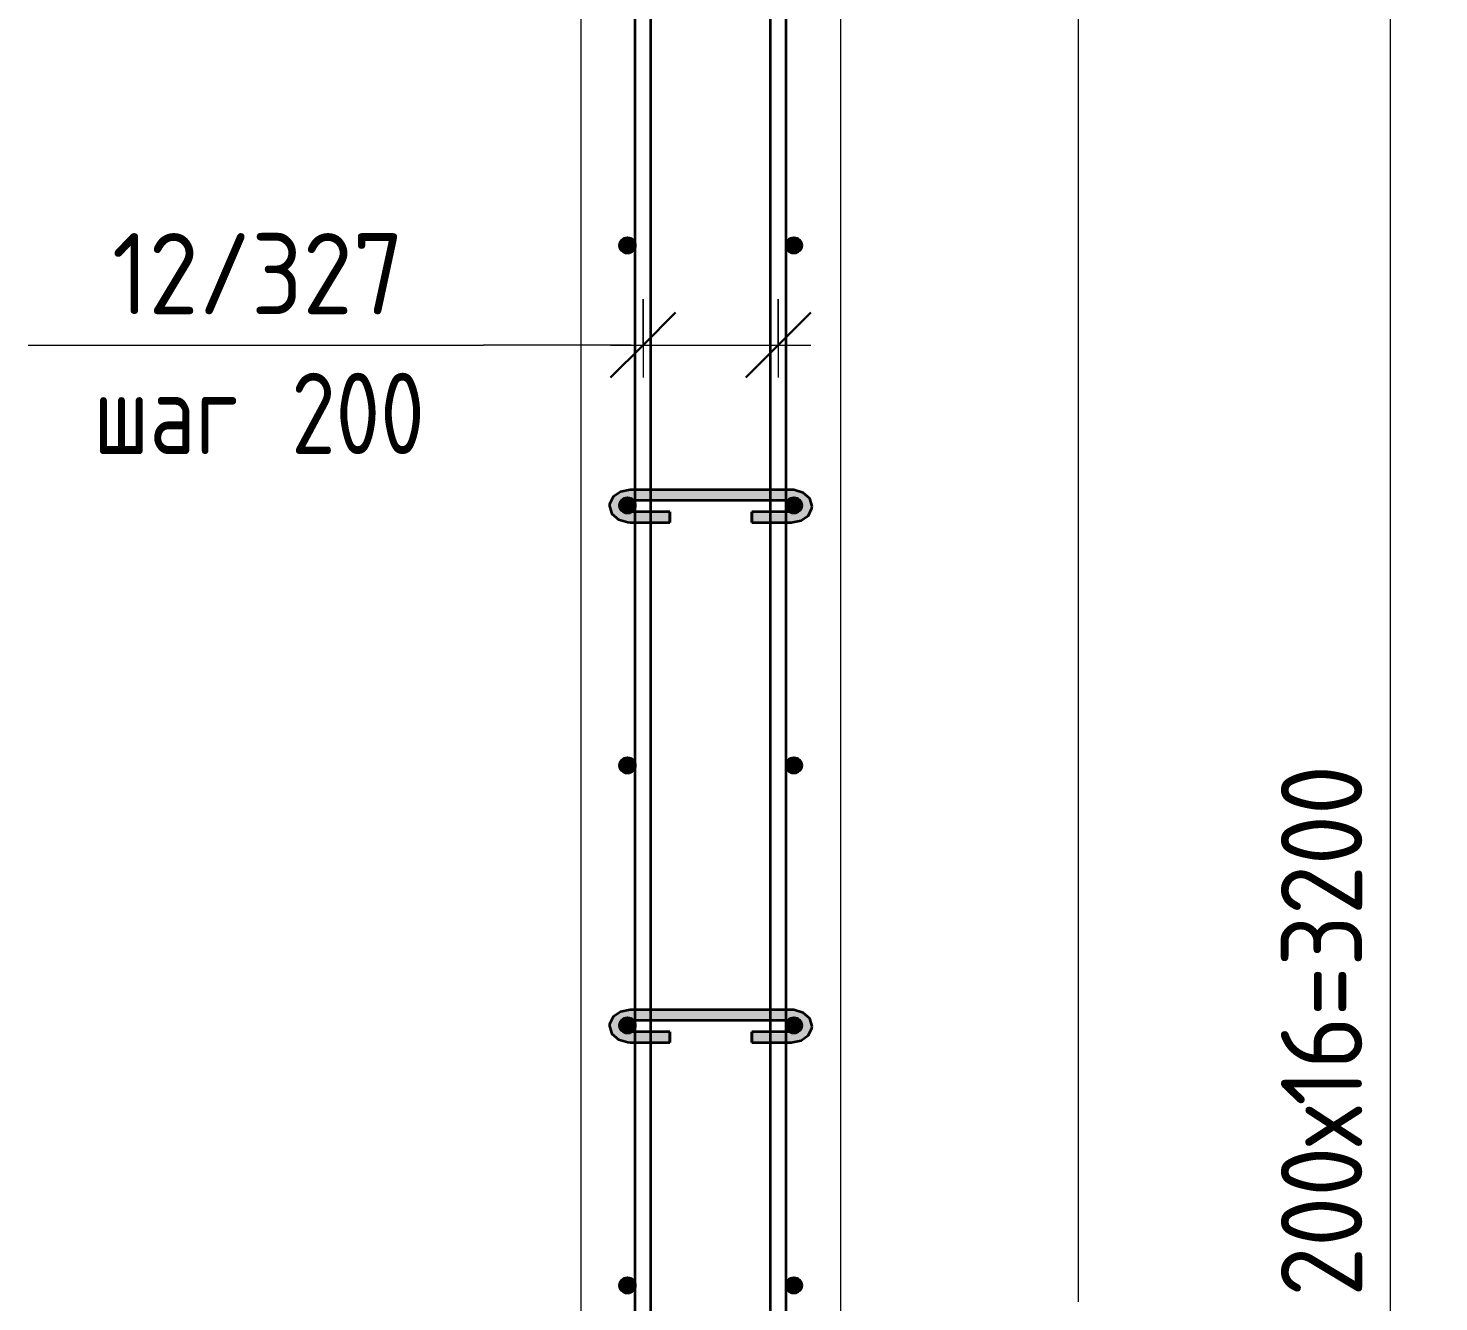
# Model space of a CAD drawing. Header units: millimetres. Extents: x -39709 to 12452, y -4989 to 80275.
# Drawn here: x 3770 to 4855, y -1513 to -533 of the extents above; entities that cross this region are included whole.
import ezdxf

# ---------------------------------------------------------------- set-up
doc = ezdxf.new("R2010")
doc.units = ezdxf.units.MM
for name, color, linetype, lineweight in [('AA_Dim', 7, 'Continuous', 9), ('AA_Dim-25', 7, 'Continuous', 9), ('AA_Oformlenie', 7, 'Continuous', 9), ('AA_Vinoska', 7, 'Continuous', 9), ('AF_Stena_Опалубка', 253, 'Continuous', 20), ('KR_Armatura', 7, 'Continuous', 20), ('KR_Armatura_Tonkie', 7, 'Continuous', 20)]:
    doc.layers.add(name, color=color, linetype=linetype, lineweight=lineweight)
doc.styles.add('ISOCPEUR_6', font='isocpeur.TTF', dxfattribs={"width": 0.9, "height": 62.5})
doc.styles.add('ISOCPEUR_7', font='isocpeur.TTF', dxfattribs={"width": 0.8, "height": 62.5})
doc.dimstyles.new('00_Точн_3_знака__прозр__3', dxfattribs={"dimscale": 304.8, "dimtxt": 62.672186, "dimasz": 0.139436, "dimexe": 0.123031, "dimexo": 0.082021, "dimgap": 0.008202, "dimtad": 1, "dimdec": 3, "dimrnd": 0.001, "dimdsep": 46, "dimtxsty": 'ISOCPEUR_6', "dimblk1": 'OBLIQUE', "dimblk2": 'OBLIQUE', "dimsah": 1, "dimcen": 0.09, "dimdle": 0.123031, "dimazin": 0, "dimtfac": 1, "dimtdec": 4, "dimtix": 1, "dimtmove": 0, "dimatfit": 3, "dimfxl": 1, "dimtvp": 1, "dimtolj": 1, "dimtzin": 0, "dimlwd": 18, "dimlwe": 18, "dimarcsym": 2})
doc.dimstyles.new('10_Раскладка_арматуры_с_засечками', dxfattribs={"dimscale": 304.8, "dimtxt": 0.18, "dimasz": 0.164042, "dimexe": 0.082021, "dimexo": 0, "dimgap": 0, "dimtad": 1, "dimdec": 3, "dimrnd": 0.001, "dimdsep": 46, "dimtxsty": 'ISOCPEUR_7', "dimblk1": 'OBLIQUE', "dimblk2": 'OBLIQUE', "dimsah": 1, "dimcen": 0.09, "dimdle": 0.082021, "dimazin": 0, "dimtfac": 1, "dimtdec": 4, "dimtix": 1, "dimtmove": 0, "dimatfit": 3, "dimfxl": 1, "dimtvp": 1, "dimtolj": 1, "dimtzin": 0, "dimlwd": 18, "dimlwe": 18, "dimarcsym": 2})

# ---------------------------------------------------------------- blocks, each defined once
blk = doc.blocks.new('350_Стержень П торец СК-СГ _НесАрм_РабПлоск_ - 350_Стержень П торец СК-СГ _НесАрм_РабПлоск_-4142405-2-2 Армирование')
at = {"layer": 'KR_Armatura_Tonkie'}
for points in [[(-77214, -1106), (-77212.4, -1105.8), (-77211, -1105.2), (-77209.7, -1104.2), (-77208.8, -1103), (-77208.2, -1101.6), (-77208, -1100), (-77208.2, -1098.4), (-77208.8, -1097), (-77209.7, -1095.8), (-77211, -1094.8), (-77212.4, -1094.2), (-77214, -1094), (-77215.5, -1094.2), (-77217, -1094.8), (-77218.2, -1095.8), (-77219.2, -1097), (-77219.8, -1098.4), (-77220, -1100), (-77219.8, -1101.6), (-77219.2, -1103), (-77218.2, -1104.2), (-77217, -1105.2), (-77215.5, -1105.8)], [(-77086, -1106), (-77084.4, -1105.8), (-77083, -1105.2), (-77081.7, -1104.2), (-77080.8, -1103), (-77080.2, -1101.6), (-77080, -1100), (-77080.2, -1098.4), (-77080.8, -1097), (-77081.7, -1095.8), (-77083, -1094.8), (-77084.4, -1094.2), (-77086, -1094), (-77087.5, -1094.2), (-77089, -1094.8), (-77090.2, -1095.8), (-77091.2, -1097), (-77091.8, -1098.4), (-77092, -1100), (-77091.8, -1101.6), (-77091.2, -1103), (-77090.2, -1104.2), (-77089, -1105.2), (-77087.5, -1105.8)]]:
    blk.add_hatch(color=256, dxfattribs=at).paths.add_polyline_path(points)
at = {"layer": 'AA_Oformlenie'}
for centre, start, end in [((-77214, -1100), 90, 270), ((-77214, -1100), 270, 90), ((-77086, -1100), 90, 270), ((-77086, -1100), 270, 90)]:
    blk.add_arc(centre, 6, start, end, dxfattribs=at)
at = {"layer": 'KR_Armatura_Tonkie', "lineweight": 35}
for centre in [(-77214, -1100), (-77086, -1100)]:
    blk.add_circle(centre, 6, dxfattribs=at)
blk = doc.blocks.new('261_Шпилька массив _НесАрм_РабПлоск_ - 8 А240-4153523-2-2 Армирование')
at = {"layer": 'KR_Armatura_Tonkie', "lineweight": 35}
for points in [[(-77211.8, -913), (-77211.8, -906.2), (-77214.4, -905.9), (-77216.5, -905.4), (-77217, -905.2), (-77218.7, -903.5), (-77219.2, -903), (-77219.9, -900.5), (-77219.9, -899.9), (-77219.3, -897.4), (-77218.7, -896.4), (-77217.9, -895.5), (-77217, -894.8), (-77215.5, -894.2), (-77214, -894), (-77211.8, -894), (-77211.8, -889.2), (-77217.9, -890), (-77223.1, -892.5), (-77226.6, -896.2), (-77227.8, -900.5), (-77226.6, -904.8), (-77222.8, -908.9), (-77220.1, -911), (-77217.9, -912), (-77212.9, -912.8)], [(-77211.8, -889.2), (-77088, -889.2), (-77088, -888), (-77211.8, -888.1), (-77211.8, -888.5)], [(-77186, -896), (-77090.2, -895.8), (-77088, -894), (-77088, -889.2), (-77211.8, -889.2), (-77211.8, -894.5), (-77210.1, -895.5), (-77209.2, -896), (-77196, -896)], [(-77088, -913), (-77080.4, -911.5), (-77075.6, -908.4), (-77073.2, -904.8), (-77072, -900.5), (-77073.2, -896.2), (-77076.6, -892.5), (-77082.1, -890), (-77088, -889.2), (-77088, -894.4), (-77086.9, -894.1), (-77085.9, -894), (-77083.8, -894.5), (-77082.1, -895.5), (-77081.2, -896.5), (-77080.5, -897.7), (-77080.1, -898.8), (-77080.1, -900.8), (-77080.2, -901.6), (-77081, -903.4), (-77081.8, -904.3), (-77084, -905.6), (-77085.3, -905.9), (-77088, -906.2), (-77088, -912.8)], [(-77211.8, -906.2), (-77181.5, -906.2), (-77181.5, -905), (-77211, -905.2), (-77211.8, -905.8)], [(-77181.5, -913), (-77181.5, -906.2), (-77211.8, -906.2), (-77211.8, -913), (-77186, -913)], [(-77104, -906.2), (-77088, -906), (-77088.2, -905.5), (-77089.6, -905), (-77118.3, -905.1), (-77118.3, -906.2)], [(-77095.4, -913), (-77088, -912.8), (-77088, -906.2), (-77118.3, -906.2), (-77118.3, -913), (-77104, -913)], [(-77211.8, -1313), (-77211.8, -1306.2), (-77214.5, -1305.9), (-77216.5, -1305.4), (-77217, -1305.2), (-77218.7, -1303.5), (-77219.2, -1303), (-77219.9, -1300.5), (-77219.9, -1299.9), (-77219.3, -1297.4), (-77218.7, -1296.4), (-77217.9, -1295.5), (-77217, -1294.8), (-77215.5, -1294.2), (-77214, -1294), (-77211.8, -1294), (-77211.8, -1289.2), (-77217.9, -1290), (-77223.1, -1292.5), (-77226.6, -1296.2), (-77227.8, -1300.5), (-77226.6, -1304.8), (-77222.8, -1308.9), (-77220.1, -1311), (-77217.9, -1312), (-77215.2, -1312.4)], [(-77104, -1289.2), (-77088, -1289.2), (-77088, -1288), (-77211.8, -1288.1), (-77211.8, -1289.2), (-77186, -1289.2)], [(-77140.7, -1296), (-77090.2, -1295.8), (-77088, -1294), (-77088, -1289.2), (-77211.8, -1289.2), (-77211.8, -1294.5), (-77210.1, -1295.5), (-77209.2, -1296), (-77186, -1296)], [(-77088, -1313), (-77080.4, -1311.5), (-77075.6, -1308.4), (-77073.2, -1304.8), (-77072, -1300.5), (-77073.2, -1296.2), (-77076.6, -1292.5), (-77082.1, -1290), (-77088, -1289.2), (-77088, -1294.4), (-77086.9, -1294.1), (-77085.9, -1294), (-77083.8, -1294.5), (-77082.1, -1295.5), (-77081.2, -1296.5), (-77080.5, -1297.7), (-77080.1, -1298.8), (-77080.1, -1300.8), (-77080.2, -1301.6), (-77081, -1303.4), (-77081.8, -1304.3), (-77084, -1305.6), (-77085.4, -1305.9), (-77088, -1306.2), (-77088, -1312.8)], [(-77211.8, -1306.2), (-77181.5, -1306.2), (-77181.5, -1305), (-77211, -1305.2), (-77211.8, -1305.8), (-77211.8, -1305.9)], [(-77181.5, -1313), (-77181.5, -1306.2), (-77211.8, -1306.2), (-77211.8, -1313), (-77186, -1313)], [(-77104, -1306.2), (-77088, -1305.9), (-77088.2, -1305.5), (-77089.6, -1305), (-77118.3, -1305.1), (-77118.3, -1306.2)], [(-77092, -1313), (-77088, -1312.8), (-77088, -1306.2), (-77118.3, -1306.2), (-77118.3, -1313), (-77095.4, -1313)]]:
    blk.add_hatch(color=256, dxfattribs=at).paths.add_polyline_path(points)
h = blk.add_hatch(color=256, dxfattribs=at)
h.paths.add_polyline_path([(-77211.8, -906.2), (-77211.8, -905.5), (-77212.4, -906)])
h.paths.add_polyline_path([(-77226.6, -896.2), (-77223.1, -892.5), (-77217.7, -890), (-77211.8, -889.2), (-77211.8, -888), (-77218, -889), (-77220.5, -890.2), (-77223.8, -892.8)])
h = blk.add_hatch(color=256, dxfattribs=at)
h.paths.add_polyline_path([(-77088, -906.2), (-77087.5, -905.8), (-77088, -905.8), (-77088, -906)])
h.paths.add_polyline_path([(-77073.2, -896.2), (-77075.6, -892.6), (-77080.4, -889.5), (-77088, -888.1), (-77088, -889.2), (-77081.8, -890), (-77076.6, -892.5)])
h = blk.add_hatch(color=256, dxfattribs=at)
h.paths.add_polyline_path([(-77211.8, -1306.2), (-77211.8, -1305.5), (-77212.4, -1306)])
h.paths.add_polyline_path([(-77226.6, -1296.2), (-77223.1, -1292.5), (-77217.7, -1290), (-77211.8, -1289.2), (-77211.8, -1288), (-77218, -1289), (-77220.5, -1290.2), (-77223.8, -1292.8)])
h = blk.add_hatch(color=256, dxfattribs=at)
h.paths.add_polyline_path([(-77088, -1306.2), (-77087.5, -1305.8), (-77088, -1305.9), (-77088, -1306)])
h.paths.add_polyline_path([(-77073.2, -1296.2), (-77075.6, -1292.6), (-77080.4, -1289.5), (-77088, -1288.1), (-77088, -1289.2), (-77081.8, -1290), (-77076.6, -1292.5)])
for p, q in [((-77208, -888), (-77211.8, -888)), ((-77196, -888), (-77208, -888)), ((-77104, -888), (-77196, -888)), ((-77092, -888), (-77104, -888)), ((-77088, -888), (-77092, -888)), ((-77209.6, -896), (-77208, -896)), ((-77208, -896), (-77196, -896)), ((-77196, -896), (-77104, -896)), ((-77104, -896), (-77092, -896)), ((-77092, -896), (-77090.4, -896)), ((-77208, -905), (-77210.7, -905)), ((-77196, -905), (-77208, -905)), ((-77181.5, -905), (-77196, -905)), ((-77181.5, -905), (-77181.5, -906.2)), ((-77181.5, -911.8), (-77181.5, -905.1)), ((-77181.5, -906.2), (-77181.5, -913)), ((-77104, -905), (-77118.3, -905)), ((-77118.3, -906.2), (-77118.3, -905)), ((-77118.3, -905.1), (-77118.3, -911.8)), ((-77118.3, -913), (-77118.3, -906.2)), ((-77092, -905), (-77104, -905)), ((-77089.2, -905), (-77092, -905)), ((-77211.8, -913), (-77208, -913)), ((-77208, -913), (-77196, -913)), ((-77196, -913), (-77181.5, -913)), ((-77181.5, -912.8), (-77181.5, -911.8)), ((-77118.3, -911.8), (-77118.3, -912.8)), ((-77118.3, -913), (-77104, -913)), ((-77104, -913), (-77092, -913)), ((-77092, -913), (-77088, -913)), ((-77208, -1288), (-77211.8, -1288)), ((-77196, -1288), (-77208, -1288)), ((-77104, -1288), (-77196, -1288)), ((-77092, -1288), (-77104, -1288)), ((-77088, -1288), (-77092, -1288)), ((-77209.6, -1296), (-77208, -1296)), ((-77208, -1296), (-77196, -1296)), ((-77196, -1296), (-77104, -1296)), ((-77104, -1296), (-77092, -1296)), ((-77092, -1296), (-77090.4, -1296)), ((-77208, -1305), (-77210.7, -1305)), ((-77196, -1305), (-77208, -1305)), ((-77181.5, -1305), (-77196, -1305)), ((-77181.5, -1305), (-77181.5, -1306.2)), ((-77181.5, -1311.8), (-77181.5, -1305.1)), ((-77181.5, -1306.2), (-77181.5, -1313)), ((-77181.5, -1312.8), (-77181.5, -1311.8)), ((-77104, -1305), (-77118.3, -1305)), ((-77118.3, -1306.2), (-77118.3, -1305)), ((-77118.3, -1305.1), (-77118.3, -1311.8)), ((-77118.3, -1313), (-77118.3, -1306.2)), ((-77118.3, -1311.8), (-77118.3, -1312.8)), ((-77092, -1305), (-77104, -1305)), ((-77089.2, -1305), (-77092, -1305)), ((-77211.8, -1313), (-77208, -1313)), ((-77208, -1313), (-77196, -1313)), ((-77196, -1313), (-77181.5, -1313)), ((-77118.3, -1313), (-77104, -1313)), ((-77104, -1313), (-77092, -1313)), ((-77092, -1313), (-77088, -1313))]:
    blk.add_line(p, q, dxfattribs=at)
at = {"layer": 'KR_Armatura_Tonkie', "lineweight": 35, "flags": 128}
for points in [[(-77211.8, -888), (-77219.4, -889.5), (-77225, -893.4), (-77227.7, -898.9), (-77227.8, -900.5)], [(-77072, -900.5), (-77073.8, -894.6), (-77078.8, -890.2), (-77086.1, -888.1), (-77088, -888)], [(-77227.8, -900.5), (-77225.9, -906.4), (-77220.9, -910.8), (-77213.7, -912.9), (-77211.8, -913)], [(-77088, -913), (-77080.4, -911.5), (-77074.8, -907.6), (-77072.1, -902.1), (-77072, -900.5)], [(-77211.8, -1288), (-77219.4, -1289.5), (-77225, -1293.4), (-77227.7, -1298.9), (-77227.8, -1300.5)], [(-77072, -1300.5), (-77073.8, -1294.6), (-77078.8, -1290.2), (-77086.1, -1288.1), (-77088, -1288)], [(-77227.8, -1300.5), (-77225.9, -1306.4), (-77220.9, -1310.8), (-77213.7, -1312.9), (-77211.8, -1313)], [(-77088, -1313), (-77080.4, -1311.5), (-77074.8, -1307.6), (-77072.1, -1302.1), (-77072, -1300.5)]]:
    blk.add_lwpolyline(points, dxfattribs=at)
blk = doc.blocks.new('011_Прямоугольник обрыва _ЭлУзла_ - 011_Прямоугольник обрыва _ЭлУзла_-4146452-2-2 Армирование')
at = {"layer": 'AA_Oformlenie'}
blk.add_line((-76867.3, 1978.9), (-76867.3, -1512.6), dxfattribs=at)
blk = doc.blocks.new('DIMBLOCK108-2-2 Армирование')
at = {"layer": 'AA_Dim-25', "lineweight": 30}
for p, q in [((4817.4, 300), (4796.1, 321.3)), ((4817.4, 300), (4838.6, 278.8)), ((4817.4, -2900), (4796.1, -2878.7)), ((4817.4, -2900), (4838.6, -2921.2))]:
    blk.add_line(p, q, dxfattribs=at)
at = {"layer": 'AA_Dim-25', "lineweight": 18}
for p, q in [((4390, 300), (4854.9, 300)), ((4817.4, 300), (4390, 300)), ((4817.4, 300), (4817.4, -2900)), ((4390, -2900), (4854.9, -2900)), ((4817.4, -2900), (4390, -2900))]:
    blk.add_line(p, q, dxfattribs=at)
at = {"layer": 'AA_Dim-25', "color": 0, "lineweight": 18, "insert": (4733.5, -1508.7), "char_height": 62.5, "width": 500.904, "attachment_point": 1, "rotation": 90, "line_spacing_factor": 1.135194, "style": 'ISOCPEUR_6'}
blk.add_mtext('200х16=3200', dxfattribs=at)
blk = doc.blocks.new('_Oblique')
at = {"color": 0, "linetype": 'ByBlock', "lineweight": -2}
blk.add_line((-0.5, -0.5), (0.5, 0.5), dxfattribs=at)
blk = doc.blocks.new('042_М_Арматуры - Диам длина поз _ Комментарий-3662934-2-2 Армирование')
at = {"layer": 'AA_Vinoska'}
blk.add_line((-77986.3, -2807.2), (-77636.3, -2807.2), dxfattribs=at)
blk = doc.blocks.new('DIMBLOCK121-2-2 Армирование')
at = {"layer": 'AA_Dim-25', "lineweight": 18}
for p, q in [((4243, -741.2), (4243, -801.6)), ((4243, -776.6), (4243, -741.2)), ((4347, -741.2), (4347, -801.6)), ((4347, -776.6), (4347, -741.2)), ((4218, -776.6), (4372, -776.6))]:
    blk.add_line(p, q, dxfattribs=at)
at = {"layer": 'AA_Dim-25', "lineweight": 30}
for p, q in [((4243, -776.6), (4268, -751.6)), ((4347, -776.6), (4372, -751.6)), ((4243, -776.6), (4218, -801.6)), ((4347, -776.6), (4322, -801.6))]:
    blk.add_line(p, q, dxfattribs=at)

msp = doc.modelspace()

# ---------------------------------------------------------------- hatches: boundary and pattern name
at = {"layer": 'KR_Armatura'}
h = msp.add_hatch(color=256, dxfattribs=at)
edge = h.paths.add_edge_path()
edge.add_arc((4231.0174, -700), 6, 0, 360)
for points in [[(4231.0174, -706), (4236.2135, -703), (4236.2135, -697), (4231.0174, -694), (4225.8212, -697), (4225.8212, -703)], [(4359.0174, -706), (4364.2135, -703), (4364.2135, -697), (4359.0174, -694), (4353.8212, -697), (4353.8212, -703)], [(4231.0174, -906), (4236.2135, -903), (4236.2135, -897), (4231.0174, -894), (4225.8212, -897), (4225.8212, -903)], [(4359.0174, -906), (4364.2135, -903), (4364.2135, -897), (4359.0174, -894), (4353.8212, -897), (4353.8212, -903)], [(4231.0174, -1106), (4236.2135, -1103), (4236.2135, -1097), (4231.0174, -1094), (4225.8212, -1097), (4225.8212, -1103)], [(4359.0174, -1106), (4364.2135, -1103), (4364.2135, -1097), (4359.0174, -1094), (4353.8212, -1097), (4353.8212, -1103)], [(4231.0174, -1306), (4236.2135, -1303), (4236.2135, -1297), (4231.0174, -1294), (4225.8212, -1297), (4225.8212, -1303), (4230.8822, -1305.922)], [(4359.0174, -1306), (4364.2135, -1303), (4364.2135, -1297), (4359.0174, -1294), (4353.8212, -1297), (4353.8212, -1303), (4358.8822, -1305.922)], [(4231.0174, -1506), (4236.2135, -1503), (4236.2135, -1497), (4231.0174, -1494), (4225.8212, -1497), (4225.8212, -1503)], [(4359.0174, -1506), (4364.2135, -1503), (4364.2135, -1497), (4359.0174, -1494), (4353.8212, -1497), (4353.8212, -1503)]]:
    msp.add_hatch(color=256, dxfattribs=at).paths.add_polyline_path(points)
h = msp.add_hatch(color=256, dxfattribs=at)
edge = h.paths.add_edge_path()
edge.add_arc((4359.0174, -700), 6, 0, 360)
h = msp.add_hatch(color=256, dxfattribs=at)
edge = h.paths.add_edge_path()
edge.add_arc((4231.0174, -900), 6, 0, 360)
h = msp.add_hatch(color=256, dxfattribs=at)
edge = h.paths.add_edge_path()
edge.add_arc((4359.0174, -900), 6, 0, 360)
h = msp.add_hatch(color=256, dxfattribs=at)
edge = h.paths.add_edge_path()
edge.add_arc((4231.0174, -1100), 6, 0, 360)
h = msp.add_hatch(color=256, dxfattribs=at)
edge = h.paths.add_edge_path()
edge.add_arc((4359.0174, -1100), 6, 0, 360)
h = msp.add_hatch(color=256, dxfattribs=at)
edge = h.paths.add_edge_path()
edge.add_arc((4231.0174, -1300), 6, 0, 360)
h = msp.add_hatch(color=256, dxfattribs=at)
edge = h.paths.add_edge_path()
edge.add_arc((4359.0174, -1300), 6, 0, 360)
h = msp.add_hatch(color=256, dxfattribs=at)
edge = h.paths.add_edge_path()
edge.add_arc((4231.0174, -1500), 6, 0, 360)
h = msp.add_hatch(color=256, dxfattribs=at)
edge = h.paths.add_edge_path()
edge.add_arc((4359.0174, -1500), 6, 0, 360)

# ---------------------------------------------------------------- linework, layer by layer
at = {"layer": 'AA_Vinoska'}
msp.add_line((4233.8199, -776.731), (4120.1667, -776.731), dxfattribs=at)
at = {"layer": 'AF_Stena_Опалубка'}
for p, q in [((4195.0174, 350), (4195.0174, -2950)), ((4395.0174, -2950), (4395.0174, 350))]:
    msp.add_line(p, q, dxfattribs=at)
at = {"layer": 'KR_Armatura'}
for p, q in [((4231.0174, -694), (4225.8212, -697)), ((4236.2135, -697), (4231.0174, -694)), ((4359.0174, -694), (4353.8212, -697)), ((4364.2135, -697), (4359.0174, -694)), ((4225.8212, -697), (4225.8212, -703)), ((4225.8212, -703), (4231.0174, -706)), ((4231.0174, -706), (4236.2135, -703)), ((4236.2135, -703), (4236.2135, -697)), ((4353.8212, -697), (4353.8212, -703)), ((4353.8212, -703), (4359.0174, -706)), ((4359.0174, -706), (4364.2135, -703)), ((4364.2135, -703), (4364.2135, -697)), ((4231.0174, -894), (4225.8212, -897)), ((4225.8212, -897), (4225.8212, -903)), ((4236.2135, -897), (4231.0174, -894)), ((4236.2135, -903), (4236.2135, -897)), ((4359.0174, -894), (4353.8212, -897)), ((4353.8212, -897), (4353.8212, -903)), ((4364.2135, -897), (4359.0174, -894)), ((4364.2135, -903), (4364.2135, -897)), ((4225.8212, -903), (4231.0174, -906)), ((4231.0174, -906), (4236.2135, -903)), ((4353.8212, -903), (4359.0174, -906)), ((4359.0174, -906), (4364.2135, -903)), ((4231.0174, -1094), (4225.8212, -1097)), ((4236.2135, -1097), (4231.0174, -1094)), ((4359.0174, -1094), (4353.8212, -1097)), ((4364.2135, -1097), (4359.0174, -1094)), ((4225.8212, -1097), (4225.8212, -1103)), ((4225.8212, -1103), (4231.0174, -1106)), ((4231.0174, -1106), (4236.2135, -1103)), ((4236.2135, -1103), (4236.2135, -1097)), ((4353.8212, -1097), (4353.8212, -1103)), ((4353.8212, -1103), (4359.0174, -1106)), ((4359.0174, -1106), (4364.2135, -1103)), ((4364.2135, -1103), (4364.2135, -1097)), ((4231.0174, -1294), (4225.8212, -1297)), ((4225.8212, -1297), (4225.8212, -1303)), ((4236.2135, -1297), (4231.0174, -1294)), ((4236.2135, -1303), (4236.2135, -1297)), ((4359.0174, -1294), (4353.8212, -1297)), ((4353.8212, -1297), (4353.8212, -1303)), ((4364.2135, -1297), (4359.0174, -1294)), ((4364.2135, -1303), (4364.2135, -1297)), ((4225.8212, -1303), (4230.8822, -1305.922)), ((4230.8822, -1305.922), (4231.0174, -1306)), ((4231.0174, -1306), (4236.2135, -1303)), ((4353.8212, -1303), (4358.8822, -1305.922)), ((4358.8822, -1305.922), (4359.0174, -1306)), ((4359.0174, -1306), (4364.2135, -1303)), ((4231.0174, -1494), (4225.8212, -1497)), ((4236.2135, -1497), (4231.0174, -1494)), ((4359.0174, -1494), (4353.8212, -1497)), ((4364.2135, -1497), (4359.0174, -1494)), ((4225.8212, -1497), (4225.8212, -1503)), ((4225.8212, -1503), (4231.0174, -1506)), ((4231.0174, -1506), (4236.2135, -1503)), ((4236.2135, -1503), (4236.2135, -1497)), ((4353.8212, -1497), (4353.8212, -1503)), ((4353.8212, -1503), (4359.0174, -1506)), ((4359.0174, -1506), (4364.2135, -1503)), ((4364.2135, -1503), (4364.2135, -1497))]:
    msp.add_line(p, q, dxfattribs=at)
for centre in [(4231.0174, -700), (4359.0174, -700), (4231.0174, -900), (4359.0174, -900), (4231.0174, -1100), (4359.0174, -1100), (4231.0174, -1300), (4359.0174, -1300), (4231.0174, -1500), (4359.0174, -1500)]:
    msp.add_circle(centre, 6, dxfattribs=at)
at = {"layer": 'KR_Armatura_Tonkie', "lineweight": 35}
for p, q in [((4237.0174, -2942), (4237.0174, 320)), ((4237.0174, -2942), (4237.0174, 320)), ((4249.0174, -2942), (4249.0174, 320)), ((4249.0174, -2942), (4249.0174, 320)), ((4341.0174, -2942), (4341.0174, 320)), ((4341.0174, -2942), (4341.0174, 320)), ((4353.0174, -2942), (4353.0174, 320)), ((4353.0174, -2942), (4353.0174, 320))]:
    msp.add_line(p, q, dxfattribs=at)

# ---------------------------------------------------------------- block references
at = {"layer": 'AA_Oformlenie'}
msp.add_blockref('011_Прямоугольник обрыва _ЭлУзла_ - 011_Прямоугольник обрыва _ЭлУзла_-4146452-2-2 Армирование', (81444.9737, 0), dxfattribs=at)
at = {"layer": 'AA_Vinoska'}
msp.add_blockref('042_М_Арматуры - Диам длина поз _ Комментарий-3662934-2-2 Армирование', (81756.4747, 2030.4811), dxfattribs=at)
at = {"layer": 'KR_Armatura'}
for p in [(81444.9737, 400), (81444.9737, 200), (81444.9737, 0), (81444.9737, -200), (81444.9737, -400)]:
    msp.add_blockref('350_Стержень П торец СК-СГ _НесАрм_РабПлоск_ - 350_Стержень П торец СК-СГ _НесАрм_РабПлоск_-4142405-2-2 Армирование', p, dxfattribs=at)
at = {"layer": 'KR_Armatura_Tonkie', "lineweight": 35}
msp.add_blockref('261_Шпилька массив _НесАрм_РабПлоск_ - 8 А240-4153523-2-2 Армирование', (81444.9737, 0), dxfattribs=at)

# ---------------------------------------------------------------- texts
at = {"layer": 'AA_Vinoska', "char_height": 62.5, "attachment_point": 1}
for s, insert, width, style in [('12/327', (3834.5952, -690.4748), 277.784719, 'ISOCPEUR_6'), (' 200', (3940.5932, -797.9511), 166.751, 'ISOCPEUR_7'), ('шаг', (3820.2077, -797.9511), 145.907125, 'ISOCPEUR_7')]:
    msp.add_mtext(s, dxfattribs=dict(at, insert=insert, width=width, style=style))

# ---------------------------------------------------------------- dimensions: what is measured, and where the dimension line sits
at = {"layer": 'AA_Dim', "lineweight": 18}
dim = msp.add_linear_dim(base=(4817.3928, -2900), p1=(4365.0174, 300), p2=(4365.0174, -2900), angle=90, dimstyle='00_Точн_3_знака__прозр__3', override={"dimpost": '200х16=<>', "dimfxl": 3200}, dxfattribs=at)
dim.commit()
dim.dimension.update_dxf_attribs({"geometry": 'DIMBLOCK108-2-2 Армирование', "text_midpoint": (4783.6428, -1300)})
dim = msp.add_linear_dim(base=(4347.0174, -776.579), p1=(4243.0174, -741.2237), p2=(4347.0174, -741.2237), dimstyle='10_Раскладка_арматуры_с_засечками', override={"dimpost": '<>', "dimfxl": 104}, dxfattribs=at)
dim.commit()
dim.dimension.update_dxf_attribs({"geometry": 'DIMBLOCK121-2-2 Армирование', "text_midpoint": (4295.0174, -745.329)})

doc.saveas('drawing.dxf')
